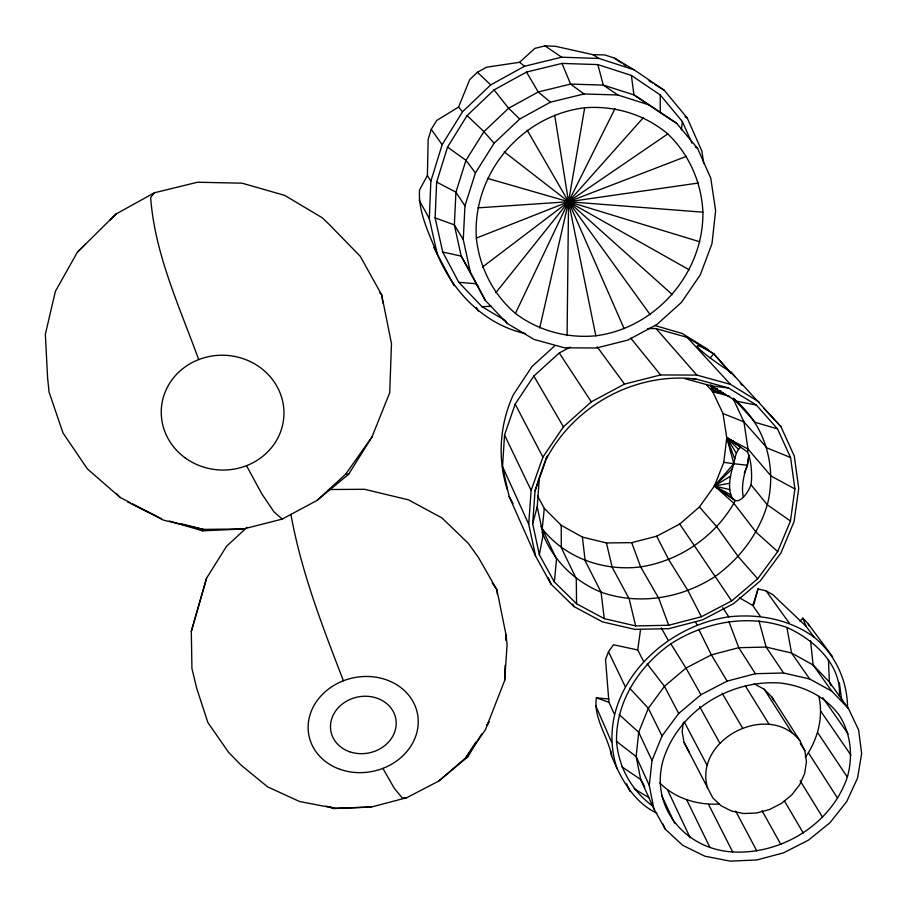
<?xml version="1.0" encoding="UTF-8"?>
<svg xmlns="http://www.w3.org/2000/svg" width="907" height="907" viewBox="0 0 907 907"><rect width="100%" height="100%" fill="white"/><g stroke="black" fill="none" stroke-linecap="round" stroke-linejoin="round"><path stroke-width="1.36" d="M839.36 696.168C841.741 664.718 813.443 639.197 786.879 627.463C748.15 613.722 704.875 621.873 670.84 643.834C639.14 666.021 615.751 701.791 616.533 741.404C618.551 767.277 631.782 790.825 652.757 806.074M567.09 335.579L568.553 201.728L584.698 107.763C614.742 105.427 644.673 114.407 667.779 133.93C689.263 154.462 701.508 182.579 702.914 212.181C703.651 272.928 656.146 327.983 595.831 335.794C567.17 338.492 538.441 330.828 515.414 313.414C493.057 294.333 479.463 267.236 476.345 238.11C472.275 173.963 520.924 115.552 584.698 107.763M525.595 333.64C484.769 324.831 452.842 291.997 437.299 254.175C429.226 233.859 418.048 212.397 419.533 189.96L427.401 175.527L428.149 139.451L431.233 129.35L436.755 120.427L458.545 107.105L469.701 79.646L477.422 72.243L486.617 67.186L519.586 62.3L534.892 48.354L545.039 45.872L555.288 46.257L592.951 54.669L604.697 54.908L614.277 58.003L634.129 69.816L664.207 90.235L687.279 118.069L701.893 151.186L703.764 163.634M326.078 806.062L333.98 808.522L371.462 807.003L406.79 797.695L438.841 780.995L465.631 757.901L485.426 729.772L504.666 680.465L505.12 665.262M505.857 640.387L506.027 634.866L496.889 589.743L478.465 557.533L468.295 543.316L441.97 517.954L408.513 499.859L364.523 489.281L328.901 489.531M437.299 254.175L429.294 218.553L430.859 181.173L442.151 144.666L462.547 111.731L490.71 84.895L524.586 66.234L561.648 57.209L599.096 58.467L634.129 69.816M504.643 320.205L481.957 306.657L458.772 282.281L442.741 252.055L435.111 217.895L436.664 182.069L447.525 147.115L467.082 115.597L494.054 89.906L526.502 72.061L561.989 63.411L597.849 64.601L631.397 75.428L660.239 94.952L682.381 121.595L691.939 143.159M485.234 300.308L470.245 271.805L463.262 239.607L464.962 205.855L475.438 172.931L494.111 143.238L519.734 119.032L550.47 102.174L584.017 93.965L617.882 94.997L649.548 105.087L676.735 123.375L697.585 148.397L710.782 178.225L715.623 210.719L711.984 243.654L700.295 274.855L681.463 302.382L656.781 324.57L627.837 340.091L596.432 348.005L564.505 347.8L534.053 339.433L507.024 323.3L485.234 300.308L461.175 256.091L454.35 224.879L455.926 192.193L465.971 160.335L483.93 131.64L508.6 108.25L538.225 91.981L570.594 84.079L603.291 85.099L633.914 94.884L649.548 105.087M730.713 372.766L713.764 353.855A30.192 2.959 34.3 0 0 698.764 348.367A30.192 2.959 34.3 0 0 730.985 372.131L780.87 426.539L794.294 456.074L798.727 488.442L794.113 521.446L780.972 552.907L760.327 580.865L733.57 603.654L702.426 619.912L668.822 628.676L634.809 629.367L602.509 621.885L573.972 606.568L551.127 584.244L535.629 556.206L509.11 496.424L502.535 466.527L504.541 435.02L515.165 404.114L533.815 376.054L559.268 352.97L570.208 347.098M504.666 680.465L507.07 644.82L506.027 634.866M535.629 556.206L528.713 524.212L531.128 490.381L542.908 457.105L563.428 426.823L591.307 401.835L624.526 384.092L660.602 374.954L696.825 375.079L730.486 384.387L759.148 402.016M691.803 378.661L695.873 378.979L728.548 387.981L756.381 405.078L777.492 428.864L790.564 457.513L794.906 488.952L790.451 521.003L777.707 551.592L757.651 578.779L731.654 600.933L701.383 616.749L668.708 625.252L635.648 625.921L604.255 618.631L576.546 603.733L554.37 582.011L539.348 554.767L532.67 523.69L535.039 490.846L538.928 478.805M532.67 523.69L537.216 506.82L539.359 477.467L546.796 456.527M540.935 526.355L542.227 528.724C565.367 558.259 603.937 571.444 640.637 566.909C679.377 560.855 714.172 537.193 733.865 503.272L735.101 500.494A29.273 11.644 -74.5 0 0 748.774 489.701L751.075 484.848L751.529 479.247A29.171 9.308 90 0 0 749.488 457.468L747.617 452.06L748.003 449.033L743.933 421.868L733.003 398.388M554.37 582.011L556.513 559.131L542.227 528.724L544.291 508.351L537.556 495.925M656.872 813.182C633.846 802.287 620.785 778.796 611.647 756.019C608.109 736.541 593.269 718.287 596.364 697.868L608.926 699.014M616.998 768.444C592.963 695.295 659.219 626.714 728.774 616.862C758.671 613.529 789.407 619.277 814.067 637.099C835.12 654.503 847.331 680.216 847.557 707.528M653.868 808.783L649.276 785.371L652.008 760.519L662.008 735.951L678.697 713.469L700.941 694.717L727.142 681.123L755.384 673.697L783.591 672.994L809.69 679.003L831.81 691.191L848.476 708.594L858.6 729.908L861.65 753.581L857.568 777.991L846.753 801.516L830.018 822.672L808.511 840.12L783.614 852.818L756.903 859.972L730.056 861.128L704.773 856.163L682.688 845.313L665.307 829.202L653.868 808.783L640.693 779.487L636.147 756.563L638.698 732.255L648.324 708.276L664.446 686.338L685.964 668.074L711.36 654.865L738.763 647.689L766.154 647.076L791.539 653.006L813.103 664.978L829.383 682.041L848.476 708.594M794.906 488.952L771.097 476.073L748.003 449.033L726.745 437.673L723.786 462.366L714.444 485.959L735.101 500.494L732.539 498.521C727.505 489.485 729.897 478.488 732.096 468.964C735.26 461.833 734.194 452.446 740.724 447.106L726.745 437.673L722.992 413.535L712.664 391.597L710.442 384.999M683.186 722.97L682.143 731.779L684.116 742.561L712.834 797.911L720.997 805.722L731.496 811.028L743.604 813.511L756.529 813.023L769.397 809.588L781.381 803.455L791.686 795.008L799.634 784.793L804.668 773.501L806.448 761.846L804.815 750.633L799.838 740.622L771.959 697.143L764.25 689.286L754.171 683.821M681.35 129.905L682.381 121.595M799.838 740.622C768.444 700.873 693.288 739.398 707.551 788.104M743.377 496.991A29.205 11.859 -74.5 0 1 747.402 465.302L748.456 456.913M643.573 661.294L637.723 649.968L640.569 629.345M805.246 757.334C817.592 740.044 823.703 717.38 818.84 696.383M847.331 777.129C853.249 756.098 850.959 733.366 838.975 714.852C825.053 696.259 803.443 685.896 780.723 683.062C729.852 679.15 677.291 711.644 662.779 761.438C650.24 808.171 686.168 849.371 732.675 851.956C781.607 854.677 831.39 824.168 847.331 777.129L817.672 732.595M539.348 554.767L543.134 534.654L537.216 506.82M539.688 327.994L568.553 201.728L615.003 108.636M753.728 604.822L758.037 588.938L766.064 590.876L772.911 594.777L806.017 626.204L814.067 637.099M371.462 807.003L334.989 808.33L299.627 801.527L267.622 786.868L241.103 765.145L228.689 752.447L207.884 722.573L196.66 688.186L191.933 668.493L191.309 631.374L206.581 578.167L226.546 546.263L247.044 527.352M206.581 578.167L191.309 631.374M535.039 490.846L547.284 456.085M760.225 616.25L752.81 605.513L758.037 588.938M169.348 521.037L202.692 530.844L203.191 529.382L243.495 528.962L282.224 519.099L317.019 500.437L348.685 474.191L372.006 436.891L389.715 392.697L391.484 343.651L381.677 294.832L360.238 256.262L328.651 223.87L322.257 217.771L284.707 195.39L242.078 183.18L197.499 182.239L154.371 192.783L116.005 214.041L77.424 252.146L55.418 291.249L45.35 334.275L47.606 378.004L49.057 392.039L63.002 432.979L87.333 468.84L120.109 497.433L130.109 502.58M637.723 649.968L613.495 644.775L608.495 651.714L605.525 659.446L608.948 702.279L614.345 714.183M744.318 472.966L747.402 465.302A29.137 9.546 90 0 1 749.522 455.28M729.795 396.404L712.664 391.597L714.863 386.745M515.414 313.414L568.553 201.728L643.38 117.615M438.841 780.995L467.797 756.869L481.617 734.069M476.13 741.711L465.631 757.901L467.797 756.869M546.513 458.557C574.981 405.032 635.388 372.085 695.873 378.979M317.019 500.437L345.782 474.055L372.006 436.891M544.291 508.351L561.218 525.323L582.396 537.08L606.42 542.953L631.714 542.647L656.679 536.207L679.74 524.065L699.41 506.968L714.444 485.959L733.876 463.704L747.402 465.302M154.371 192.783L150.653 197.499C154.734 254.085 179.597 306.849 198.678 359.603M495.891 292.678L568.553 201.728L667.779 133.93M710.136 357.993L713.764 353.855L731.291 373.627M799.951 621.193L802.842 618.155L807.99 623.608L832.694 656.838M109.962 220.05L116.005 214.041M77.424 252.146L85.315 244.334M777.707 551.592L756.064 532.216L733.865 503.272L714.444 485.959L732.096 468.964M554.869 345.726L532.058 366.451L513.305 394.817C499.678 424.476 497.263 458.67 507.33 489.78M482.524 267.032L568.553 201.728L686.542 156.299M706.315 384.534L712.664 391.597L717.437 388.695M732.539 498.521L714.444 485.959L730.452 476.243M476.345 238.11L568.553 201.728L698.481 183.021M333.98 808.522L334.989 808.33L329.581 806.72M730.713 494.803L714.444 485.959L729.636 483.284M711.133 385.044L712.664 391.597L720.691 390.679M406.79 797.695L402.368 798.081L394.273 788.285L382.901 768.376M477.966 207.85L568.553 201.728L702.914 212.181M202.692 530.844L243.495 528.962M481.957 306.657L491.424 306.294M659.774 782.843C674.899 798.5 698.005 805.405 719.432 803.999M647.757 328.515L656.09 328.583L687.166 337.347L713.764 353.855M345.782 474.055L348.685 474.191M458.772 282.281L475.722 283.732L478.601 286.782M712.641 386.087L712.664 391.597L723.48 392.674M684.944 378.65L711.394 385.928L728.548 387.981M723.786 462.366L733.876 463.704L726.745 437.673L733.774 441.596M712.664 391.597L724.988 393.91M756.381 405.078L736.269 401.155L711.394 385.928M442.741 252.055L461.175 256.091L470.245 271.805M714.444 485.959L729.727 489.61M181.593 523.861L203.191 529.382L163.748 520.255L127.649 501.956M654.82 325.5L682.132 333.425L708.288 349.649M487.433 178.373L568.553 201.728L699.728 241.772M777.492 428.864L755.225 422.356L733.378 398.196M596.364 697.868L608.948 702.279M435.111 217.895L454.35 224.879L463.262 239.607M722.992 413.535L743.933 421.868L767.039 447.945L790.564 457.513M132.603 503.873L161.344 518.679M436.664 182.069L455.926 192.193L464.962 205.855M689.286 269.867L568.553 201.728L504.213 151.82M734.727 458.783L726.745 437.673L733.786 441.754M739.466 597.77L752.81 605.513M664.207 90.235L654.831 84.51M634.072 788.671L649.514 798.058M592.951 54.669L599.096 58.467M684.955 116.618L687.279 118.069M623.71 64.397L626.011 65.882M649.061 80.78L652.518 83.013M676.735 123.375L660.251 112.604L660.239 94.952M659.106 111.833L633.914 94.884L631.397 75.428M621.658 766.653L640.693 779.487L644.639 786.55M695.306 146.855L697.585 148.397M617.882 94.997L603.291 85.099L597.849 64.601M614.277 58.003L621.522 62.946M545.039 45.872L561.648 57.209M736.371 453.307L726.745 437.673L747.617 452.06M790.451 521.003L767.299 504.791L751.075 484.848M447.525 147.115L465.971 160.335L475.438 172.931M584.017 93.965L570.594 84.079L561.989 63.411M616.533 741.404L636.147 756.563L649.276 785.371M519.586 62.3L524.586 66.234M550.47 102.174L538.225 91.981L526.502 72.061M282.224 519.099L273.937 511.82L261.783 493.793L246.489 465.688M672.393 294.673L568.553 201.728L527.171 130.189M619.198 714.625L638.698 732.255L652.008 760.519M477.422 72.243L490.71 84.895M467.082 115.597L483.93 131.64L494.111 143.238M519.734 119.032L508.6 108.25L494.054 89.906M726.745 437.673L738.411 449.316M740.259 383.185L741.949 384.942M116.3 493.397L120.109 497.433M763.671 408.252L780.87 426.539M629.639 688.175L648.324 708.276L662.008 735.951M379.829 292.859L381.677 294.832L382.89 303.097M687.166 337.347L730.486 384.387M734.421 399.091L736.269 401.155C765.712 426.403 776.959 467.604 767.299 504.791C758.501 533.951 739.715 558.848 715.045 576.512C681.645 598.314 639.061 605.593 601.069 592.158C574.879 581.421 553.803 560.968 543.134 534.654L541.978 532.182M730.985 372.131L735.441 377.176M699.41 506.968L716.859 526.831L738.23 556.626L757.651 578.779M656.09 328.583L696.825 375.079M458.545 107.105L462.547 111.731M630.682 338.073L660.602 374.954M741.291 383.933L742.311 385.203M647.247 663.981L664.446 686.338L678.697 713.469M597.135 346.814L624.526 384.092M650.183 314.684L568.553 201.728L554.676 115.121M766.064 590.876L789.351 623.2M431.233 129.35L442.151 144.666M831.81 691.191L813.103 664.978L810.575 640.761M492.15 582.986L496.889 589.743L497.263 593.938M809.69 679.003L791.539 653.006L786.879 627.463M822.819 697.71L848.124 733.944M820.937 711.428L850.936 755.191M679.74 524.065L731.654 600.933M783.591 672.994L766.154 647.076L758.966 620.83M559.268 352.97L591.307 401.835M722.777 607.622L728.774 616.862M808.591 753.014L837.649 798.296M800.269 743.525L804.815 750.633M755.384 673.697L738.763 647.689L728.843 621.431M764.25 689.286L791.822 732.516M670.84 643.834L685.964 668.074L700.941 694.717M745.361 685.941L769.023 724.183M800.167 780.791L822.626 817.332M427.401 175.527L430.859 181.173M695.113 621.431L697.324 625.059M727.142 681.123L711.36 654.865L698.73 629.288M505.664 321.01L507.024 323.3M722.119 693.209L742.584 728.072M784.385 800.813L803.285 833.068M533.815 376.054L563.428 426.823M661.328 627.939L668.198 640.263M762.027 810.711L780.882 844.496M699.603 706.553L719.829 743.15M419.125 200.084L429.294 218.553M509.11 496.424L513.056 503.589M476.243 307.348L478.272 311.044M433.807 247.52L454.067 285.66M684.116 742.561L689.218 752.062M735.634 811.028L756.835 850.936M684.127 721.689L707.041 765.191M515.165 404.114L542.908 457.105M701.383 616.749L687.982 590.684L668.708 559.642L656.679 536.207M708.56 804.407L732.675 851.956M771.959 697.143L773.773 700.771M686.78 799.94L709.932 847.444M504.541 435.02L531.128 490.381M608.495 651.714L625.206 686.576M831.152 685.726L829.383 682.041L828.454 659.65M807.99 623.608L809.055 625.864M667.756 790.371L690.102 837.649M661.6 795.258L674.525 823.125M572.782 604.005L573.972 606.568M502.535 466.527L528.713 524.212M662.972 824.032L665.307 829.202M548.259 577.838L551.127 584.244M624.129 328.674L568.553 201.728L595.831 335.794M595.638 705.533L611.601 742.13M626.68 783.807L629.968 791.392M802.842 618.155L806.017 626.204M343.413 680.772C322.507 626.522 301.203 571.75 290.898 514.314M668.708 625.252L658.743 598.28L640.637 566.909L631.714 542.647M635.648 625.921L629.152 598.801L612.191 567.328L606.42 542.953M610.683 750.939L611.647 756.019M839.372 682.699L841.696 700.17M604.255 618.631L601.069 592.158L585.162 560.809L582.396 537.08M576.546 603.733L576.296 578.689L561.308 547.703L561.218 525.323M488.884 722.063L486.708 725.668L488.884 722.063M340.102 769.351A55.361 47.765 -11.8 0 0 418.014 717.369A55.361 47.765 -11.8 0 0 331.418 686.984A55.361 47.765 -11.8 0 0 340.102 769.351M349.728 751.767A33.049 28.514 -11.8 0 0 396.064 720.509A33.049 28.514 -11.8 0 0 344.229 702.63A33.049 28.514 -11.8 0 0 349.728 751.767M184.949 457.706A61.37 57.402 3.2 0 0 283.381 420.905A61.37 57.402 3.2 0 0 199.461 359.297A61.37 57.402 3.2 0 0 184.949 457.706"/></g></svg>
